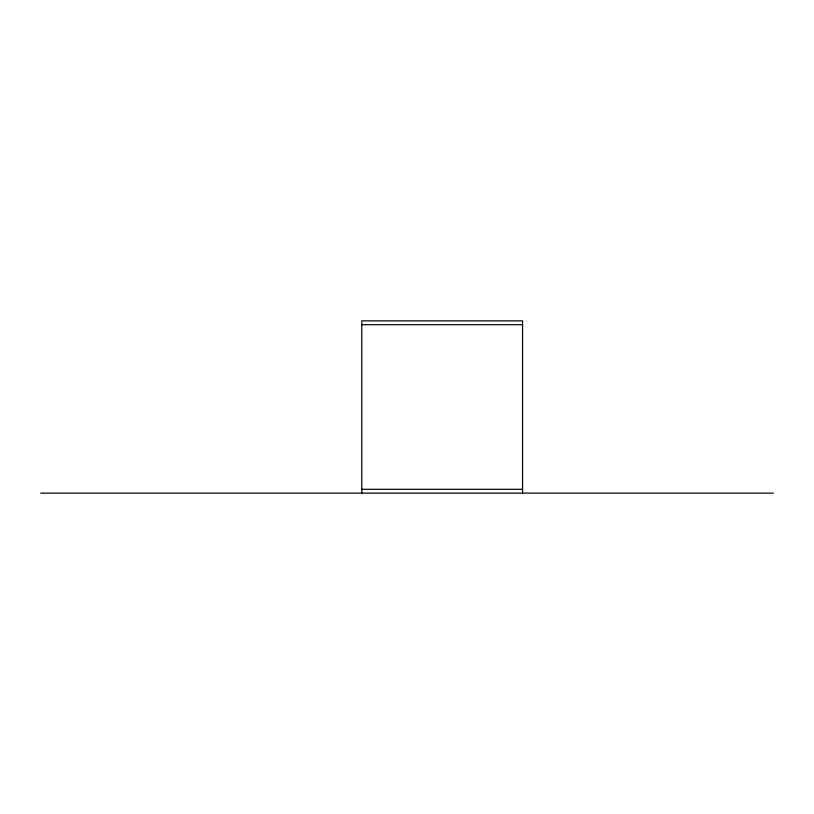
<?xml version="1.0" encoding="UTF-8"?>
<svg xmlns="http://www.w3.org/2000/svg" width="814" height="814" viewBox="0 0 814 814"><rect width="100%" height="100%" fill="white"/><g stroke="black" fill="none" stroke-linecap="round" stroke-linejoin="round"><path stroke-width="1.22" d="M361.792 324.694L522.568 324.694M361.792 489.306L522.568 489.306M40.7 493.131L773.3 493.131M522.568 493.131L522.568 320.869L361.792 320.869L361.792 493.131"/></g></svg>
